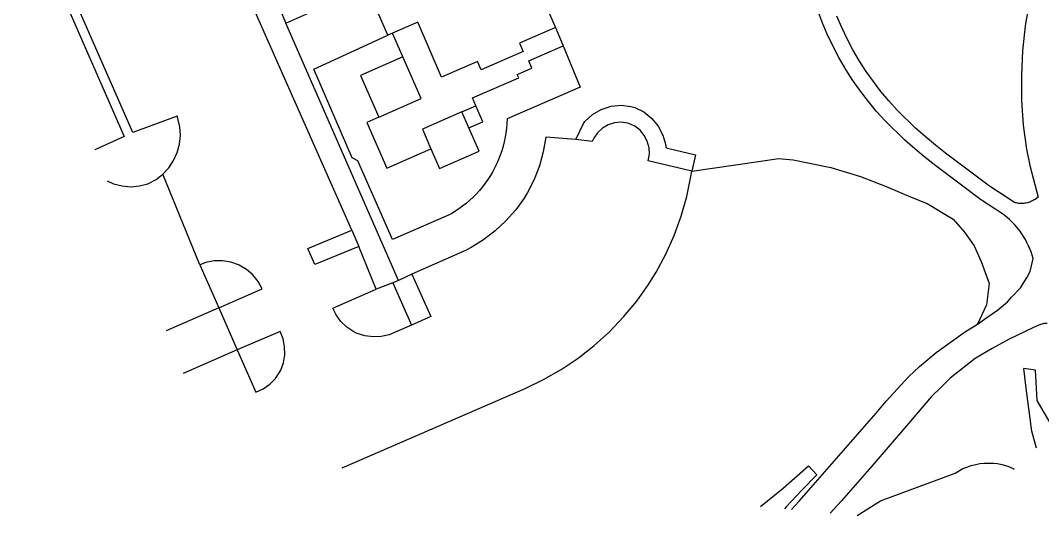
# Model space of a CAD drawing. Header units: millimetres. Extents: x 111502 to 977541, y 8702 to 1044108.
# Drawn here: x 974757.7 to 974867.3, y 475131.4 to 475184.5 of the extents above; entities that cross this region are included whole.
import ezdxf

# ---------------------------------------------------------------- set-up
doc = ezdxf.new("R2010")
doc.units = ezdxf.units.MM
doc.header["$LTSCALE"] = 0.25
doc.layers.add('X HVSS Site Background', color=8, linetype='Continuous')

# ---------------------------------------------------------------- blocks, each defined once
blk = doc.blocks.new('OS MAP')
at = {"layer": 'X HVSS Site Background'}
for points in [[(488647.74, 239728.08), (488647.3, 239725.55), (488647.25, 239725.25), (488646.95, 239722.65), (488646.85, 239719.95), (488646.85, 239717.3), (488647.05, 239714.65), (488647.4, 239712.05), (488647.75, 239710.3), (488648.64, 239706.91), (488648.32, 239706.68), (488648.22, 239706.62), (488648.12, 239706.57), (488648.02, 239706.52), (488647.92, 239706.47), (488647.81, 239706.42), (488647.71, 239706.38), (488647.6, 239706.35), (488647.49, 239706.32), (488647.33, 239706.28), (488647.22, 239706.27), (488647.1, 239706.25), (488646.99, 239706.24), (488646.88, 239706.24), (488646.76, 239706.24), (488646.65, 239706.24), (488646.54, 239706.25), (488646.42, 239706.27), (488646.31, 239706.29), (488646.2, 239706.31), (488646.09, 239706.34), (488643.44, 239708.09), (488638.72, 239711.63), (488637.63, 239712.51), (488636.54, 239713.41), (488635.48, 239714.32), (488633.51, 239716.24), (488632.63, 239717.23), (488631.78, 239718.26), (488630.97, 239719.32), (488630.21, 239720.4), (488629.49, 239721.52), (488628.78, 239722.73), (488628.16, 239723.91), (488627.58, 239725.11), (488627.06, 239726.33)], [(488642.15, 239693.3), (488643.15, 239694), (488644.3, 239694.8), (488645.35, 239695.7), (488645.8, 239696.2), (488646.75, 239697.2), (488647.45, 239698.35), (488647.8, 239698.95), (488648.1, 239700.35), (488647.88, 239701.04), (488647.75, 239701.38), (488647.6, 239701.71), (488647.44, 239702.04), (488647.27, 239702.37), (488647.08, 239702.68), (488646.88, 239702.99), (488646.67, 239703.29), (488646.36, 239703.69), (488646.12, 239703.97), (488645.87, 239704.23), (488645.6, 239704.49), (488645.33, 239704.74), (488645.12, 239704.92), (488645.05, 239704.97), (488642.45, 239706.68), (488637.66, 239710.27), (488636.54, 239711.18), (488635.43, 239712.09), (488634.32, 239713.05), (488632.27, 239715.05), (488631.32, 239716.11), (488630.43, 239717.19), (488629.58, 239718.3), (488628.78, 239719.44), (488628.02, 239720.62), (488627.28, 239721.89), (488626.62, 239723.14), (488626.01, 239724.4), (488625.46, 239725.7), (488624.58, 239728.11)], [(488647.74, 239728.08), (488647.3, 239725.55), (488647.25, 239725.25), (488646.95, 239722.65), (488646.85, 239719.95), (488646.85, 239717.3), (488647.05, 239714.65), (488647.4, 239712.05), (488647.75, 239710.3), (488648.64, 239706.91), (488648.32, 239706.68), (488648.22, 239706.62), (488648.12, 239706.57), (488648.02, 239706.52), (488647.92, 239706.47), (488647.81, 239706.42), (488647.71, 239706.38), (488647.6, 239706.35), (488647.49, 239706.32), (488647.33, 239706.28), (488647.22, 239706.27), (488647.1, 239706.25), (488646.99, 239706.24), (488646.88, 239706.24), (488646.76, 239706.24), (488646.65, 239706.24), (488646.54, 239706.25), (488646.42, 239706.27), (488646.31, 239706.29), (488646.2, 239706.31), (488646.09, 239706.34), (488644.63, 239707.3)], [(488595.68, 239746.79), (488600.83, 239734.95), (488597.03, 239733.26), (488597.43, 239732.35), (488594.31, 239730.99), (488596.86, 239725.12)], [(488575.01, 239703.36), (488556.11, 239746.12), (488551.55, 239744.14)], [(488539.48, 239738.84), (488550.62, 239713.44), (488547.46, 239712)], [(488554.76, 239709.38), (488555.39, 239710.07), (488555.9, 239710.85), (488556.28, 239711.71), (488556.53, 239712.61), (488556.64, 239713.54), (488556.58, 239714.47), (488556.36, 239715.37), (488556.28, 239715.59), (488551.54, 239713.84), (488540.4, 239739.24)], [(488566.23, 239729.65), (488567.94, 239725.58)], [(488578.9, 239724.29), (488576.67, 239729.41)], [(488567.94, 239725.58), (488571.49, 239727.14)], [(488596.86, 239725.12), (488593.01, 239723.44), (488593.41, 239722.53), (488588.89, 239720.56), (488588.49, 239721.48), (488584.64, 239719.8), (488582.11, 239725.69), (488579.37, 239724.49)], [(488580.02, 239697.97), (488567.94, 239725.58)], [(488596.86, 239725.12), (488597.69, 239723.13)], [(488597.69, 239723.13), (488599.52, 239718.71), (488591.68, 239715.31), (488591.66, 239714.81), (488591.62, 239714.32), (488591.55, 239713.83), (488591.47, 239713.34), (488591.37, 239712.85), (488591.25, 239712.37), (488591.1, 239711.9), (488590.94, 239711.43), (488590.76, 239710.96), (488590.57, 239710.51), (488590.14, 239709.67), (488589.89, 239709.24), (488589.62, 239708.82), (488589.33, 239708.42), (488589.03, 239708.02), (488588.72, 239707.64), (488588.38, 239707.27), (488588.04, 239706.92), (488587.67, 239706.58), (488587.3, 239706.25), (488586.91, 239705.95), (488586.51, 239705.65), (488585.72, 239705.14), (488579.39, 239702.36), (488575.66, 239710.82), (488575.05, 239711.13), (488570.94, 239720.65), (488578.9, 239724.29)], [(488579.37, 239724.49), (488578.9, 239724.29)], [(488580.48, 239721.96), (488579.37, 239724.49)], [(488588.32, 239716.72), (488587.96, 239717.56), (488592.93, 239719.7), (488592.77, 239720.06), (488594.34, 239720.74), (488594, 239721.54), (488597.69, 239723.13)], [(488580.48, 239721.96), (488575.97, 239719.96), (488577.93, 239715.5)], [(488577.93, 239715.5), (488582.45, 239717.5), (488580.48, 239721.96)], [(488586.84, 239716.07), (488582.59, 239714.21), (488583.51, 239712.11)], [(488586.84, 239716.07), (488588.32, 239716.72)], [(488587.59, 239714.34), (488586.84, 239716.07)], [(488587.59, 239714.34), (488589.07, 239714.98), (488588.32, 239716.72)], [(488599.04, 239713.09), (488599.86, 239714.8), (488600.02, 239715.03), (488600.84, 239715.77), (488601.78, 239716.32), (488602.83, 239716.66), (488603.93, 239716.77), (488604.95, 239716.64), (488605.37, 239716.53), (488606.35, 239716.07), (488607.22, 239715.37), (488607.89, 239714.53), (488608.39, 239713.57), (488608.69, 239712.51), (488608.71, 239712.23), (488608.9, 239712.18), (488611.9, 239711.45), (488611.48, 239709.7)], [(488577.93, 239715.5), (488576.62, 239714.93), (488578.77, 239710.03), (488583.51, 239712.11)], [(488611.48, 239709.7), (488606.81, 239710.83), (488606.94, 239711.52), (488606.9, 239712.22), (488606.71, 239712.91), (488606.38, 239713.54), (488605.94, 239714.09), (488605.39, 239714.53), (488604.75, 239714.83), (488604.6, 239714.87), (488603.9, 239714.96), (488603.2, 239714.89), (488602.52, 239714.67), (488601.91, 239714.31), (488601.38, 239713.83), (488600.98, 239713.26), (488600.81, 239712.88), (488599.04, 239713.09)], [(488583.51, 239712.11), (488584.44, 239709.98), (488588.69, 239711.84), (488587.59, 239714.34)], [(488599.04, 239713.09), (488595.82, 239713.34), (488595.56, 239711.79), (488595.14, 239710.27), (488594.57, 239708.8), (488593.86, 239707.4), (488593.51, 239706.82), (488592.6, 239705.54), (488591.56, 239704.36), (488590.41, 239703.29), (488589.16, 239702.34), (488587.82, 239701.52), (488587.21, 239701.2), (488581.45, 239698.65)], [(488611.48, 239709.7), (488618.66, 239710.74), (488620.78, 239711.05), (488622.36, 239710.92), (488626.42, 239710.08), (488629.59, 239709.12), (488632.33, 239708.05), (488635.2, 239706.83), (488636.74, 239706.25), (488639.54, 239704.54), (488640.74, 239703.17), (488641.79, 239701.69), (488642.54, 239700.03), (488643.4, 239697.65), (488643.1, 239695.36), (488642.15, 239693.3)], [(488548.78, 239708.65), (488549.47, 239708.35), (488550.38, 239708.12), (488551.31, 239708.04), (488552.24, 239708.12), (488553.14, 239708.36), (488553.2, 239708.39), (488554.03, 239708.81), (488554.76, 239709.38)], [(488558.71, 239699.67), (488554.76, 239709.38)], [(488573.98, 239677.87), (488593.6, 239686.41), (488595.58, 239687.36), (488597.48, 239688.44), (488599.3, 239689.66), (488601.03, 239691.01), (488602.66, 239692.48), (488604.18, 239694.07), (488605.58, 239695.75), (488606.85, 239697.54), (488607.68, 239698.87), (488608.72, 239700.8), (488609.61, 239702.81), (488610.36, 239704.87), (488610.95, 239706.98), (488611.39, 239709.13), (488611.48, 239709.7)], [(488646.85, 239697.36), (488647.45, 239698.35), (488647.8, 239698.95), (488648.1, 239700.35), (488647.88, 239701.04), (488647.75, 239701.38), (488647.6, 239701.71), (488647.44, 239702.04), (488647.27, 239702.37), (488647.08, 239702.68), (488646.88, 239702.99), (488646.67, 239703.29), (488646.36, 239703.69), (488646.12, 239703.97), (488645.87, 239704.23), (488645.6, 239704.49), (488645.33, 239704.74), (488645.17, 239704.87)], [(488575.78, 239701.63), (488571.07, 239699.7), (488570.32, 239701.4), (488575.01, 239703.36)], [(488575.01, 239703.36), (488575.78, 239701.63)], [(488577.65, 239697.04), (488575.78, 239701.63)], [(488560.75, 239695.04), (488565.42, 239697.09), (488564.98, 239697.88), (488564.41, 239698.58), (488563.73, 239699.16), (488562.95, 239699.62), (488562.88, 239699.65), (488562.03, 239699.95), (488561.15, 239700.09), (488560.25, 239700.07), (488559.36, 239699.9), (488558.71, 239699.67)], [(488558.71, 239699.67), (488560.75, 239695.04)], [(488581.45, 239698.65), (488580.02, 239697.97)], [(488581.45, 239698.65), (488583.48, 239694.1), (488581.41, 239693.19)], [(488579.41, 239697.73), (488577.65, 239697.04)], [(488580.02, 239697.97), (488579.41, 239697.73)], [(488579.41, 239697.73), (488581.41, 239693.19)], [(488581.41, 239693.19), (488579.85, 239692.5), (488579.04, 239692.15), (488578.18, 239691.96), (488577.31, 239691.92), (488576.43, 239692.04), (488575.6, 239692.31), (488575.23, 239692.48), (488574.5, 239692.97), (488573.86, 239693.58), (488573.35, 239694.29), (488573, 239695), (488577.65, 239697.04)], [(488560.75, 239695.04), (488555.12, 239692.58)], [(488560.75, 239695.04), (488562.74, 239690.53)], [(488622.19, 239673.42), (488623, 239674.3), (488631.25, 239683.75), (488632.35, 239685.05), (488633.55, 239686.35), (488634.7, 239687.6), (488635.9, 239688.75), (488637.7, 239690.25), (488639.6, 239691.6), (488640.85, 239692.5), (488642.15, 239693.3)], [(488649.6, 239693.35), (488649.25, 239693.35), (488648.7, 239693.2), (488648.15, 239692.95), (488645.55, 239691.7), (488643.7, 239690.7), (488641.9, 239689.6), (488639.2, 239687.5), (488638.2, 239686.5), (488637.2, 239685.55), (488634.75, 239682.65), (488630.8, 239678.05), (488627.55, 239674.35), (488626.32, 239673.03)], [(488649.6, 239693.35), (488649.25, 239693.35), (488648.7, 239693.2), (488648.15, 239692.95), (488647.86, 239692.81)], [(488562.74, 239690.53), (488564.74, 239685.99), (488565.52, 239686.35), (488566.23, 239686.85), (488566.83, 239687.46), (488567.3, 239688.18), (488567.39, 239688.36), (488567.69, 239689.16), (488567.83, 239690.01), (488567.81, 239690.87), (488567.65, 239691.72), (488567.33, 239692.51), (488567.32, 239692.52), (488562.74, 239690.53)], [(488562.74, 239690.53), (488556.93, 239688)], [(488650.44, 239681.87), (488648.55, 239685.1), (488648.35, 239688.35), (488647.1, 239688.55)], [(488648.47, 239680.01), (488647.95, 239681.8), (488647.4, 239686.15), (488647.1, 239688.55)], [(488618.85, 239673.72), (488621.3, 239675.7), (488624, 239678.1), (488624.9, 239677.15)], [(488629.22, 239672.77), (488631.75, 239674.35), (488639.75, 239677.3), (488640.55, 239677.8), (488641, 239677.95), (488641.45, 239678.15), (488641.95, 239678.25), (488642.4, 239678.35), (488642.85, 239678.4), (488643.85, 239678.4), (488644.3, 239678.35), (488644.75, 239678.25), (488645.4, 239678.05), (488645.95, 239677.8), (488646.07, 239677.74)], [(488624.9, 239677.15), (488623.25, 239675.45), (488621.65, 239673.75), (488621.42, 239673.49)]]:
    blk.add_lwpolyline(points, dxfattribs=at)

msp = doc.modelspace()

# ---------------------------------------------------------------- block references
at = {"lineweight": 0}
msp.add_blockref('OS MAP', (486218.2, 235458.61), dxfattribs=at)

doc.saveas('drawing.dxf')
